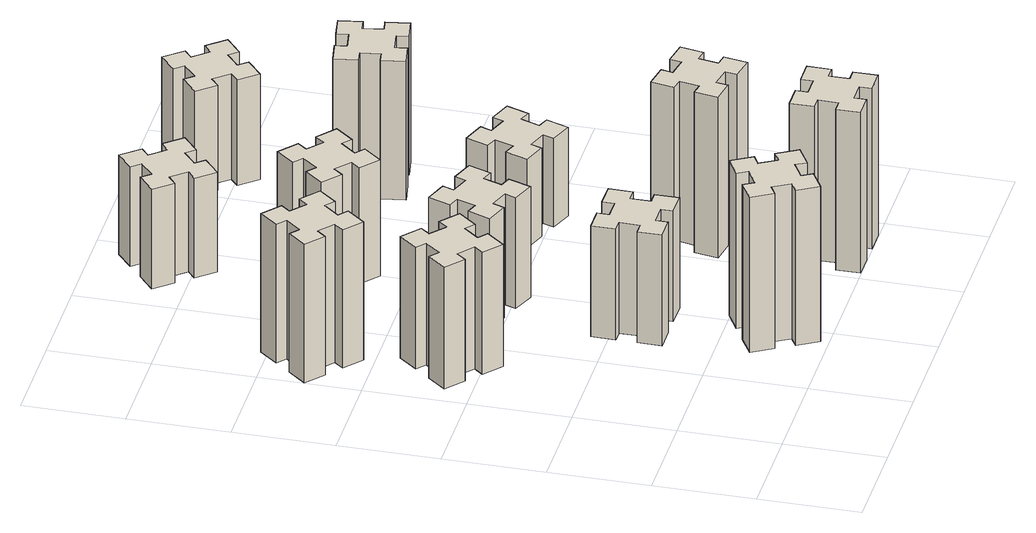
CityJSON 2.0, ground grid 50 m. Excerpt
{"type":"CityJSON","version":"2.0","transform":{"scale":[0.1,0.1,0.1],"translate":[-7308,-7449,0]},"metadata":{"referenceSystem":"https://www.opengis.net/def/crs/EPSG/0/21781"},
"CityObjects":{
"building1":{"type":"Building","attributes":{"class":"1000","function":"1000","usage":"1000","yearOfConstruction":2016,"roofType":"1000","measuredHeight":66,"storeysAboveGround":30,"storeysBelowGround":0},"geometry":[{"type":"Solid","lod":"1","boundaries":[[[[0,1,2,3,4,5,6,7,8,9,10,11,12,13,14,15,16,17,18,19]],[[17,16,20,21]],[[16,15,22,20]],[[15,14,23,22]],[[14,13,24,23]],[[13,12,25,24]],[[12,11,26,25]],[[11,10,27,26]],[[10,9,28,27]],[[9,8,29,28]],[[8,7,30,29]],[[7,6,31,30]],[[6,5,32,31]],[[5,4,33,32]],[[4,3,34,33]],[[3,2,35,34]],[[2,1,36,35]],[[1,0,37,36]],[[0,19,38,37]],[[19,18,39,38]],[[18,17,21,39]],[[24,25,26,27,28,29,30,31,32,33,34,35,36,37,38,39,21,20,22,23]]]]}]},
"building2":{"type":"Building","attributes":{"class":"1000","function":"1000","usage":"1000","yearOfConstruction":2016,"roofType":"1000","measuredHeight":75,"storeysAboveGround":30,"storeysBelowGround":0},"geometry":[{"type":"Solid","lod":"1","boundaries":[[[[40,41,42,43,44,45,46,47,48,49,50,51,52,53,54,55,56,57,58,59]],[[57,56,60,61]],[[56,55,62,60]],[[55,54,63,62]],[[54,53,64,63]],[[53,52,65,64]],[[52,51,66,65]],[[51,50,67,66]],[[50,49,68,67]],[[49,48,69,68]],[[48,47,70,69]],[[47,46,71,70]],[[46,45,72,71]],[[45,44,73,72]],[[44,43,74,73]],[[43,42,75,74]],[[42,41,76,75]],[[41,40,77,76]],[[40,59,78,77]],[[59,58,79,78]],[[58,57,61,79]],[[64,65,66,67,68,69,70,71,72,73,74,75,76,77,78,79,61,60,62,63]]]]}]},
"building3":{"type":"Building","attributes":{"class":"1000","function":"1000","usage":"1000","yearOfConstruction":2016,"roofType":"1000","measuredHeight":84,"storeysAboveGround":30,"storeysBelowGround":0},"geometry":[{"type":"Solid","lod":"1","boundaries":[[[[80,81,82,83,84,85,86,87,88,89,90,91,92,93,94,95,96,97,98,99]],[[97,96,100,101]],[[96,95,102,100]],[[95,94,103,102]],[[94,93,104,103]],[[93,92,105,104]],[[92,91,106,105]],[[91,90,107,106]],[[90,89,108,107]],[[89,88,109,108]],[[88,87,110,109]],[[87,86,111,110]],[[86,85,112,111]],[[85,84,113,112]],[[84,83,114,113]],[[83,82,115,114]],[[82,81,116,115]],[[81,80,117,116]],[[80,99,118,117]],[[99,98,119,118]],[[98,97,101,119]],[[104,105,106,107,108,109,110,111,112,113,114,115,116,117,118,119,101,100,102,103]]]]}]},
"building4":{"type":"Building","attributes":{"class":"1000","function":"1000","usage":"1000","yearOfConstruction":2016,"roofType":"1000","measuredHeight":60,"storeysAboveGround":30,"storeysBelowGround":0},"geometry":[{"type":"Solid","lod":"1","boundaries":[[[[120,121,122,123,124,125,126,127,128,129,130,131,132,133,134,135,136,137,138,139]],[[137,136,140,141]],[[136,135,142,140]],[[135,134,143,142]],[[134,133,144,143]],[[133,132,145,144]],[[132,131,146,145]],[[131,130,147,146]],[[130,129,148,147]],[[129,128,149,148]],[[128,127,150,149]],[[127,126,151,150]],[[126,125,152,151]],[[125,124,153,152]],[[124,123,154,153]],[[123,122,155,154]],[[122,121,156,155]],[[121,120,157,156]],[[120,139,158,157]],[[139,138,159,158]],[[138,137,141,159]],[[144,145,146,147,148,149,150,151,152,153,154,155,156,157,158,159,141,140,142,143]]]]}]},
"building5":{"type":"Building","attributes":{"class":"1000","function":"1000","usage":"1000","yearOfConstruction":2016,"roofType":"1000","measuredHeight":60,"storeysAboveGround":30,"storeysBelowGround":0},"geometry":[{"type":"Solid","lod":"1","boundaries":[[[[160,161,162,163,164,165,166,167,168,169,170,171,172,173,174,175,176,177,178,179]],[[177,176,180,181]],[[176,175,182,180]],[[175,174,183,182]],[[174,173,184,183]],[[173,172,185,184]],[[172,171,186,185]],[[171,170,187,186]],[[170,169,188,187]],[[169,168,189,188]],[[168,167,190,189]],[[167,166,191,190]],[[166,165,192,191]],[[165,164,193,192]],[[164,163,194,193]],[[163,162,195,194]],[[162,161,196,195]],[[161,160,197,196]],[[160,179,198,197]],[[179,178,199,198]],[[178,177,181,199]],[[184,185,186,187,188,189,190,191,192,193,194,195,196,197,198,199,181,180,182,183]]]]}]},
"building6":{"type":"Building","attributes":{"class":"1000","function":"1000","usage":"1000","yearOfConstruction":2016,"roofType":"1000","measuredHeight":63,"storeysAboveGround":30,"storeysBelowGround":0},"geometry":[{"type":"Solid","lod":"1","boundaries":[[[[200,201,202,203,204,205,206,207,208,209,210,211,212,213,214,215,216,217,218,219]],[[217,216,220,221]],[[216,215,222,220]],[[215,214,223,222]],[[214,213,224,223]],[[213,212,225,224]],[[212,211,226,225]],[[211,210,227,226]],[[210,209,228,227]],[[209,208,229,228]],[[208,207,230,229]],[[207,206,231,230]],[[206,205,232,231]],[[205,204,233,232]],[[204,203,234,233]],[[203,202,235,234]],[[202,201,236,235]],[[201,200,237,236]],[[200,219,238,237]],[[219,218,239,238]],[[218,217,221,239]],[[224,225,226,227,228,229,230,231,232,233,234,235,236,237,238,239,221,220,222,223]]]]}]},
"building7":{"type":"Building","attributes":{"class":"1000","function":"1000","usage":"1000","yearOfConstruction":2016,"roofType":"1000","measuredHeight":87,"storeysAboveGround":30,"storeysBelowGround":0},"geometry":[{"type":"Solid","lod":"1","boundaries":[[[[240,241,242,243,244,245,246,247,248,249,250,251,252,253,254,255,256,257,258,259]],[[257,256,260,261]],[[256,255,262,260]],[[255,254,263,262]],[[254,253,264,263]],[[253,252,265,264]],[[252,251,266,265]],[[251,250,267,266]],[[250,249,268,267]],[[249,248,269,268]],[[248,247,270,269]],[[247,246,271,270]],[[246,245,272,271]],[[245,244,273,272]],[[244,243,274,273]],[[243,242,275,274]],[[242,241,276,275]],[[241,240,277,276]],[[240,259,278,277]],[[259,258,279,278]],[[258,257,261,279]],[[264,265,266,267,268,269,270,271,272,273,274,275,276,277,278,279,261,260,262,263]]]]}]},
"building8":{"type":"Building","attributes":{"class":"1000","function":"1000","usage":"1000","yearOfConstruction":2016,"roofType":"1000","measuredHeight":54,"storeysAboveGround":30,"storeysBelowGround":0},"geometry":[{"type":"Solid","lod":"1","boundaries":[[[[280,281,282,283,284,285,286,287,288,289,290,291,292,293,294,295,296,297,298,299]],[[297,296,300,301]],[[296,295,302,300]],[[295,294,303,302]],[[294,293,304,303]],[[293,292,305,304]],[[292,291,306,305]],[[291,290,307,306]],[[290,289,308,307]],[[289,288,309,308]],[[288,287,310,309]],[[287,286,311,310]],[[286,285,312,311]],[[285,284,313,312]],[[284,283,314,313]],[[283,282,315,314]],[[282,281,316,315]],[[281,280,317,316]],[[280,299,318,317]],[[299,298,319,318]],[[298,297,301,319]],[[304,305,306,307,308,309,310,311,312,313,314,315,316,317,318,319,301,300,302,303]]]]}]},
"building9":{"type":"Building","attributes":{"class":"1000","function":"1000","usage":"1000","yearOfConstruction":2016,"roofType":"1000","measuredHeight":87,"storeysAboveGround":30,"storeysBelowGround":0},"geometry":[{"type":"Solid","lod":"1","boundaries":[[[[320,321,322,323,324,325,326,327,328,329,330,331,332,333,334,335,336,337,338,339]],[[337,336,340,341]],[[336,335,342,340]],[[335,334,343,342]],[[334,333,344,343]],[[333,332,345,344]],[[332,331,346,345]],[[331,330,347,346]],[[330,329,348,347]],[[329,328,349,348]],[[328,327,350,349]],[[327,326,351,350]],[[326,325,352,351]],[[325,324,353,352]],[[324,323,354,353]],[[323,322,355,354]],[[322,321,356,355]],[[321,320,357,356]],[[320,339,358,357]],[[339,338,359,358]],[[338,337,341,359]],[[344,345,346,347,348,349,350,351,352,353,354,355,356,357,358,359,341,340,342,343]]]]}]},
"building10":{"type":"Building","attributes":{"class":"1000","function":"1000","usage":"1000","yearOfConstruction":2016,"roofType":"1000","measuredHeight":48,"storeysAboveGround":30,"storeysBelowGround":0},"geometry":[{"type":"Solid","lod":"1","boundaries":[[[[360,361,362,363,364,365,366,367,368,369,370,371,372,373,374,375,376,377,378,379]],[[377,376,380,381]],[[376,375,382,380]],[[375,374,383,382]],[[374,373,384,383]],[[373,372,385,384]],[[372,371,386,385]],[[371,370,387,386]],[[370,369,388,387]],[[369,368,389,388]],[[368,367,390,389]],[[367,366,391,390]],[[366,365,392,391]],[[365,364,393,392]],[[364,363,394,393]],[[363,362,395,394]],[[362,361,396,395]],[[361,360,397,396]],[[360,379,398,397]],[[379,378,399,398]],[[378,377,381,399]],[[384,385,386,387,388,389,390,391,392,393,394,395,396,397,398,399,381,380,382,383]]]]}]},
"building11":{"type":"Building","attributes":{"class":"1000","function":"1000","usage":"1000","yearOfConstruction":2016,"roofType":"1000","measuredHeight":75,"storeysAboveGround":30,"storeysBelowGround":0},"geometry":[{"type":"Solid","lod":"1","boundaries":[[[[400,401,402,403,404,405,406,407,408,409,410,411,412,413,414,415,416,417,418,419]],[[417,416,420,421]],[[416,415,422,420]],[[415,414,423,422]],[[414,413,424,423]],[[413,412,425,424]],[[412,411,426,425]],[[411,410,427,426]],[[410,409,428,427]],[[409,408,429,428]],[[408,407,430,429]],[[407,406,431,430]],[[406,405,432,431]],[[405,404,433,432]],[[404,403,434,433]],[[403,402,435,434]],[[402,401,436,435]],[[401,400,437,436]],[[400,419,438,437]],[[419,418,439,438]],[[418,417,421,439]],[[424,425,426,427,428,429,430,431,432,433,434,435,436,437,438,439,421,420,422,423]]]]}]},
"building12":{"type":"Building","attributes":{"class":"1000","function":"1000","usage":"1000","yearOfConstruction":2016,"roofType":"1000","measuredHeight":57,"storeysAboveGround":30,"storeysBelowGround":0},"geometry":[{"type":"Solid","lod":"1","boundaries":[[[[440,441,442,443,444,445,446,447,448,449,450,451,452,453,454,455,456,457,458,459]],[[457,456,460,461]],[[456,455,462,460]],[[455,454,463,462]],[[454,453,464,463]],[[453,452,465,464]],[[452,451,466,465]],[[451,450,467,466]],[[450,449,468,467]],[[449,448,469,468]],[[448,447,470,469]],[[447,446,471,470]],[[446,445,472,471]],[[445,444,473,472]],[[444,443,474,473]],[[443,442,475,474]],[[442,441,476,475]],[[441,440,477,476]],[[440,459,478,477]],[[459,458,479,478]],[[458,457,461,479]],[[464,465,466,467,468,469,470,471,472,473,474,475,476,477,478,479,461,460,462,463]]]]}]}
},
"vertices":[
[397,1546,0],[462,1623,0],[508,1584,0],[585,1676,0],[493,1753,0],[454,1707,0],[378,1772,0],[416,1818,0],[324,1895,0],[247,1803,0],[293,1764,0],[229,1688,0],[183,1726,0],[106,1634,0],[198,1557,0],[236,1603,0],[313,1539,0],[274,1493,0],[366,1416,0],[443,1508,0],[313,1539,660],[274,1493,660],[236,1603,660],[198,1557,660],[106,1634,660],[183,1726,660],[229,1688,660],[293,1764,660],[247,1803,660],[324,1895,660],[416,1818,660],[378,1772,660],[454,1707,660],[493,1753,660],[585,1676,660],[508,1584,660],[462,1623,660],[397,1546,660],[443,1508,660],[366,1416,660],
[354,2347,0],[278,2412,0],[316,2458,0],[224,2535,0],[147,2443,0],[193,2404,0],[129,2328,0],[83,2366,0],[6,2274,0],[98,2197,0],[136,2243,0],[213,2179,0],[174,2133,0],[266,2056,0],[343,2148,0],[297,2186,0],[362,2263,0],[408,2224,0],[485,2316,0],[393,2393,0],[362,2263,750],[408,2224,750],[297,2186,750],[343,2148,750],[266,2056,750],[174,2133,750],[213,2179,750],[136,2243,750],[98,2197,750],[6,2274,750],[83,2366,750],[129,2328,750],[193,2404,750],[147,2443,750],[224,2535,750],[316,2458,750],[278,2412,750],[354,2347,750],[393,2393,750],[485,2316,750],
[865,264,0],[915,177,0],[863,147,0],[923,43,0],[1027,103,0],[997,155,0],[1084,205,0],[1114,153,0],[1218,213,0],[1158,317,0],[1106,287,0],[1056,374,0],[1108,404,0],[1048,508,0],[944,448,0],[974,396,0],[887,346,0],[857,398,0],[753,338,0],[813,234,0],[887,346,840],[857,398,840],[974,396,840],[944,448,840],[1048,508,840],[1108,404,840],[1056,374,840],[1106,287,840],[1158,317,840],[1218,213,840],[1114,153,840],[1084,205,840],[997,155,840],[1027,103,840],[923,43,840],[863,147,840],[915,177,840],[865,264,840],[813,234,840],[753,338,840],
[775,965,0],[775,865,0],[715,865,0],[715,745,0],[835,745,0],[835,805,0],[935,805,0],[935,745,0],[1055,745,0],[1055,865,0],[995,865,0],[995,965,0],[1055,965,0],[1055,1085,0],[935,1085,0],[935,1025,0],[835,1025,0],[835,1085,0],[715,1085,0],[715,965,0],[835,1025,600],[835,1085,600],[935,1025,600],[935,1085,600],[1055,1085,600],[1055,965,600],[995,965,600],[995,865,600],[1055,865,600],[1055,745,600],[935,745,600],[935,805,600],[835,805,600],[835,745,600],[715,745,600],[715,865,600],[775,865,600],[775,965,600],[715,965,600],[715,1085,600],
[972,1571,0],[1006,1665,0],[1062,1644,0],[1103,1757,0],[990,1798,0],[970,1742,0],[876,1776,0],[897,1832,0],[784,1873,0],[743,1760,0],[799,1740,0],[765,1646,0],[709,1667,0],[667,1554,0],[780,1513,0],[801,1569,0],[895,1535,0],[874,1479,0],[987,1437,0],[1028,1550,0],[895,1535,600],[874,1479,600],[801,1569,600],[780,1513,600],[667,1554,600],[709,1667,600],[765,1646,600],[799,1740,600],[743,1760,600],[784,1873,600],[897,1832,600],[876,1776,600],[970,1742,600],[990,1798,600],[1103,1757,600],[1062,1644,600],[1006,1665,600],[972,1571,600],[1028,1550,600],[987,1437,600],
[1094,2447,0],[1018,2512,0],[1056,2558,0],[964,2635,0],[887,2543,0],[933,2504,0],[869,2428,0],[823,2466,0],[746,2374,0],[838,2297,0],[876,2343,0],[953,2279,0],[914,2233,0],[1006,2156,0],[1083,2248,0],[1037,2286,0],[1102,2363,0],[1148,2324,0],[1225,2416,0],[1133,2493,0],[1102,2363,630],[1148,2324,630],[1037,2286,630],[1083,2248,630],[1006,2156,630],[914,2233,630],[953,2279,630],[876,2343,630],[838,2297,630],[746,2374,630],[823,2466,630],[869,2428,630],[933,2504,630],[887,2543,630],[964,2635,630],[1056,2558,630],[1018,2512,630],[1094,2447,630],[1133,2493,630],[1225,2416,630],
[1615,225,0],[1615,125,0],[1555,125,0],[1555,5,0],[1675,5,0],[1675,65,0],[1775,65,0],[1775,5,0],[1895,5,0],[1895,125,0],[1835,125,0],[1835,225,0],[1895,225,0],[1895,345,0],[1775,345,0],[1775,285,0],[1675,285,0],[1675,345,0],[1555,345,0],[1555,225,0],[1675,285,870],[1675,345,870],[1775,285,870],[1775,345,870],[1895,345,870],[1895,225,870],[1835,225,870],[1835,125,870],[1895,125,870],[1895,5,870],[1775,5,870],[1775,65,870],[1675,65,870],[1675,5,870],[1555,5,870],[1555,125,870],[1615,125,870],[1615,225,870],[1555,225,870],[1555,345,870],
[918,3019,0],[994,3083,0],[1033,3037,0],[1125,3114,0],[1048,3206,0],[1002,3168,0],[937,3244,0],[983,3283,0],[906,3375,0],[814,3298,0],[853,3252,0],[776,3187,0],[738,3233,0],[646,3156,0],[723,3064,0],[769,3103,0],[833,3026,0],[787,2988,0],[864,2896,0],[956,2973,0],[833,3026,540],[787,2988,540],[769,3103,540],[723,3064,540],[646,3156,540],[738,3233,540],[776,3187,540],[853,3252,540],[814,3298,540],[906,3375,540],[983,3283,540],[937,3244,540],[1002,3168,540],[1048,3206,540],[1125,3114,540],[1033,3037,540],[994,3083,540],[918,3019,540],[956,2973,540],[864,2896,540],
[1657,716,0],[1755,698,0],[1745,639,0],[1863,618,0],[1884,737,0],[1825,747,0],[1842,845,0],[1901,835,0],[1922,953,0],[1804,974,0],[1794,915,0],[1695,932,0],[1706,991,0],[1587,1012,0],[1567,894,0],[1626,884,0],[1608,785,0],[1549,796,0],[1528,677,0],[1647,657,0],[1608,785,870],[1549,796,870],[1626,884,870],[1567,894,870],[1587,1012,870],[1706,991,870],[1695,932,870],[1794,915,870],[1804,974,870],[1922,953,870],[1901,835,870],[1842,845,870],[1825,747,870],[1884,737,870],[1863,618,870],[1745,639,870],[1755,698,870],[1657,716,870],[1647,657,870],[1528,677,870],
[1710,1742,0],[1616,1776,0],[1637,1832,0],[1524,1873,0],[1483,1760,0],[1539,1740,0],[1505,1646,0],[1449,1667,0],[1407,1554,0],[1520,1513,0],[1541,1569,0],[1635,1535,0],[1614,1479,0],[1727,1437,0],[1768,1550,0],[1712,1571,0],[1746,1665,0],[1802,1644,0],[1843,1757,0],[1730,1798,0],[1746,1665,480],[1802,1644,480],[1712,1571,480],[1768,1550,480],[1727,1437,480],[1614,1479,480],[1635,1535,480],[1541,1569,480],[1520,1513,480],[1407,1554,480],[1449,1667,480],[1505,1646,480],[1539,1740,480],[1483,1760,480],[1524,1873,480],[1637,1832,480],[1616,1776,480],[1710,1742,480],[1730,1798,480],[1843,1757,480],
[1708,2425,0],[1726,2327,0],[1667,2317,0],[1687,2198,0],[1806,2219,0],[1795,2278,0],[1894,2296,0],[1904,2237,0],[2022,2257,0],[2001,2376,0],[1942,2365,0],[1925,2464,0],[1984,2474,0],[1963,2592,0],[1845,2571,0],[1855,2512,0],[1757,2495,0],[1747,2554,0],[1628,2533,0],[1649,2415,0],[1757,2495,750],[1747,2554,750],[1855,2512,750],[1845,2571,750],[1963,2592,750],[1984,2474,750],[1925,2464,750],[1942,2365,750],[2001,2376,750],[2022,2257,750],[1904,2237,750],[1894,2296,750],[1795,2278,750],[1806,2219,750],[1687,2198,750],[1667,2317,750],[1726,2327,750],[1708,2425,750],[1649,2415,750],[1628,2533,750],
[1693,3252,0],[1616,3187,0],[1578,3233,0],[1486,3156,0],[1563,3064,0],[1609,3103,0],[1673,3026,0],[1627,2988,0],[1704,2896,0],[1796,2973,0],[1758,3019,0],[1834,3083,0],[1873,3037,0],[1965,3114,0],[1888,3206,0],[1842,3168,0],[1777,3244,0],[1823,3283,0],[1746,3375,0],[1654,3298,0],[1777,3244,570],[1823,3283,570],[1842,3168,570],[1888,3206,570],[1965,3114,570],[1873,3037,570],[1834,3083,570],[1758,3019,570],[1796,2973,570],[1704,2896,570],[1627,2988,570],[1673,3026,570],[1609,3103,570],[1563,3064,570],[1486,3156,570],[1578,3233,570],[1616,3187,570],[1693,3252,570],[1654,3298,570],[1746,3375,570]
]}
